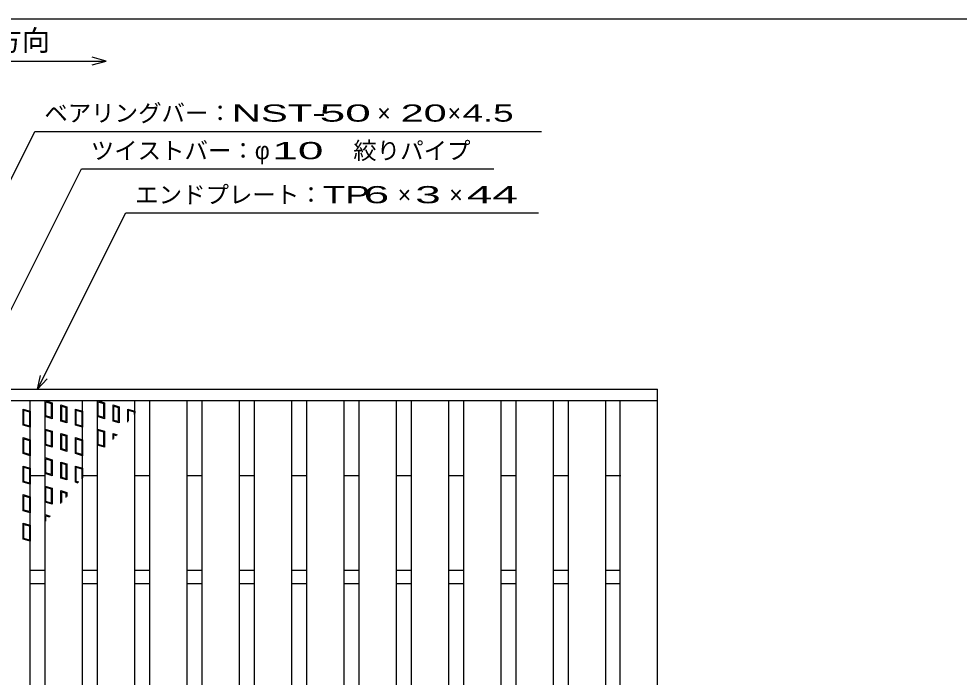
# Model space of a CAD drawing. Units: millimetres, scale not verified. Extents: x -910 to 866, y -641 to 527.
# Drawn here: x -554 to -53, y 176 to 527 of the extents above; entities that cross this region are included whole.
import ezdxf
from ezdxf.enums import TextEntityAlignment as Align

# ---------------------------------------------------------------- set-up
doc = ezdxf.new("R2010")
doc.units = ezdxf.units.MM
doc.header["$LTSCALE"] = 5
for name, color, linetype, lineweight in [('0_2', 150, 'Continuous', 25), ('16', 3, 'Continuous', 25), ('17', 3, 'Continuous', 25), ('22', 4, 'Continuous', 25)]:
    doc.layers.add(name, color=color, linetype=linetype, lineweight=lineweight)
doc.styles.add('ベクトル', font='')
doc.styles.get('ベクトル').set_extended_font_data('ベクトル')

msp = doc.modelspace()

# ---------------------------------------------------------------- linework, layer by layer
at = {"layer": '0_2'}
msp.add_line((-864.5, 526.75), (865.5, 526.75), dxfattribs=at)
at = {"layer": '16'}
for p, q in [((-707.5, 329.25), (-213.5, 329.25)), ((-213.5, 323.25), (-213.5, 329.25)), ((-707.5, 323.25), (-213.5, 323.25)), ((-568, 323.25), (-548, 323.25)), ((-548, -164.75), (-548, 323.25)), ((-540.1, -164.75), (-540.1, 323.25)), ((-540.1, 323.25), (-520.1, 323.25)), ((-520.1, -164.75), (-520.1, 323.25)), ((-512.2, -164.75), (-512.2, 323.25)), ((-512.2, 323.25), (-492.2, 323.25)), ((-492.2, -164.75), (-492.2, 323.25)), ((-484.3, -164.75), (-484.3, 323.25)), ((-484.3, 323.25), (-464.3, 323.25)), ((-464.3, -164.75), (-464.3, 323.25)), ((-456.4, -164.75), (-456.4, 323.25)), ((-456.4, 323.25), (-436.4, 323.25)), ((-436.4, -164.75), (-436.4, 323.25)), ((-428.5, -164.75), (-428.5, 323.25)), ((-428.5, 323.25), (-408.5, 323.25)), ((-408.5, -164.75), (-408.5, 323.25)), ((-400.6, -164.75), (-400.6, 323.25)), ((-400.6, 323.25), (-380.6, 323.25)), ((-380.6, -164.75), (-380.6, 323.25)), ((-372.7, -164.75), (-372.7, 323.25)), ((-372.7, 323.25), (-352.7, 323.25)), ((-352.7, -164.75), (-352.7, 323.25)), ((-344.8, -164.75), (-344.8, 323.25)), ((-344.8, 323.25), (-324.8, 323.25)), ((-324.8, -164.75), (-324.8, 323.25)), ((-316.9, -164.75), (-316.9, 323.25)), ((-316.9, 323.25), (-296.9, 323.25)), ((-296.9, -164.75), (-296.9, 323.25)), ((-289, -164.75), (-289, 323.25)), ((-289, 323.25), (-269, 323.25)), ((-269, -164.75), (-269, 323.25)), ((-261.1, -164.75), (-261.1, 323.25)), ((-261.1, 323.25), (-241.1, 323.25)), ((-241.1, -164.75), (-241.1, 323.25)), ((-233.5, -164.75), (-233.5, 323.25)), ((-233.5, 323.25), (-213.5, 323.25)), ((-213.5, -164.75), (-213.5, 323.25)), ((-548, 283.25), (-540.1, 283.25)), ((-520.1, 283.25), (-512.2, 283.25)), ((-492.2, 283.25), (-484.3, 283.25)), ((-464.3, 283.25), (-456.4, 283.25)), ((-436.4, 283.25), (-428.5, 283.25)), ((-408.5, 283.25), (-400.6, 283.25)), ((-380.6, 283.25), (-372.7, 283.25)), ((-352.7, 283.25), (-344.8, 283.25)), ((-324.8, 283.25), (-316.9, 283.25)), ((-296.9, 283.25), (-289, 283.25)), ((-269, 283.25), (-261.1, 283.25)), ((-241.1, 283.25), (-233.2, 283.25)), ((-548, 232.75), (-540.1, 232.75)), ((-520.1, 232.75), (-512.2, 232.75)), ((-492.2, 232.75), (-484.3, 232.75)), ((-464.3, 232.75), (-456.4, 232.75)), ((-436.4, 232.75), (-428.5, 232.75)), ((-408.5, 232.75), (-400.6, 232.75)), ((-380.6, 232.75), (-372.7, 232.75)), ((-352.7, 232.75), (-344.8, 232.75)), ((-324.8, 232.75), (-316.9, 232.75)), ((-296.9, 232.75), (-289, 232.75)), ((-269, 232.75), (-261.1, 232.75)), ((-241.1, 232.75), (-233.5, 232.75)), ((-548, 225.75), (-540.1, 225.75)), ((-520.1, 225.75), (-512.2, 225.75)), ((-492.2, 225.75), (-484.3, 225.75)), ((-464.3, 225.75), (-456.4, 225.75)), ((-436.4, 225.75), (-428.5, 225.75)), ((-408.5, 225.75), (-400.6, 225.75)), ((-380.6, 225.75), (-372.7, 225.75)), ((-352.7, 225.75), (-344.8, 225.75)), ((-324.8, 225.75), (-316.9, 225.75)), ((-296.9, 225.75), (-289, 225.75)), ((-269, 225.75), (-261.1, 225.75)), ((-241.1, 225.75), (-233.5, 225.75))]:
    msp.add_line(p, q, dxfattribs=at)
at = {"layer": '17'}
for p, q in [((-540.1, 323.25), (-536.3, 322.11)), ((-540.1, 314.7), (-540.1, 323.25)), ((-539.625, 322.612), (-536.775, 321.757)), ((-539.625, 315.053), (-539.625, 322.612)), ((-536.775, 321.757), (-536.775, 314.198)), ((-536.3, 322.11), (-536.3, 313.56)), ((-531.715, 320.885), (-528.485, 319.916)), ((-531.715, 312.335), (-531.715, 320.885)), ((-512.2, 323.25), (-508.4, 322.11)), ((-512.2, 314.7), (-512.2, 323.25)), ((-511.725, 322.612), (-508.875, 321.757)), ((-511.725, 315.053), (-511.725, 322.612)), ((-508.875, 321.757), (-508.875, 314.198)), ((-508.4, 322.11), (-508.4, 313.56)), ((-503.815, 320.885), (-500.585, 319.916)), ((-503.815, 312.335), (-503.815, 320.885)), ((-551.8, 318.69), (-548, 317.55)), ((-551.8, 310.14), (-551.8, 318.69)), ((-551.325, 318.052), (-548.475, 317.197)), ((-551.325, 310.493), (-551.325, 318.052)), ((-548.475, 317.197), (-548.475, 309.638)), ((-548, 317.55), (-548, 309)), ((-531.24, 320.246), (-528.96, 319.562)), ((-531.24, 312.688), (-531.24, 320.246)), ((-528.96, 319.562), (-528.96, 312.004)), ((-528.485, 319.916), (-528.485, 311.366)), ((-523.9, 318.69), (-520.1, 317.55)), ((-523.9, 310.14), (-523.9, 318.69)), ((-523.425, 318.052), (-520.575, 317.197)), ((-523.425, 310.493), (-523.425, 318.052)), ((-520.575, 317.197), (-520.575, 309.638)), ((-520.1, 317.55), (-520.1, 309)), ((-503.34, 320.246), (-501.06, 319.562)), ((-503.34, 312.688), (-503.34, 320.246)), ((-501.06, 319.562), (-501.06, 312.004)), ((-500.585, 319.916), (-500.585, 311.366)), ((-496, 318.69), (-492.2, 317.55)), ((-496, 311.811), (-496, 318.69)), ((-495.525, 318.052), (-492.675, 317.197)), ((-495.525, 312.392), (-495.525, 318.052)), ((-492.675, 317.197), (-492.675, 315.875)), ((-492.2, 317.55), (-492.2, 316.455)), ((-536.3, 313.56), (-540.1, 314.7)), ((-536.775, 314.198), (-539.625, 315.053)), ((-528.485, 311.366), (-531.715, 312.335)), ((-528.96, 312.004), (-531.24, 312.688)), ((-508.4, 313.56), (-512.2, 314.7)), ((-508.875, 314.198), (-511.725, 315.053)), ((-500.585, 311.366), (-503.815, 312.335)), ((-501.06, 312.004), (-503.34, 312.688)), ((-548, 309), (-551.8, 310.14)), ((-548.475, 309.638), (-551.325, 310.493)), ((-540.1, 308.05), (-536.3, 306.91)), ((-540.1, 299.5), (-540.1, 308.05)), ((-539.625, 307.412), (-536.775, 306.557)), ((-539.625, 299.853), (-539.625, 307.412)), ((-536.775, 306.557), (-536.775, 298.998)), ((-536.3, 306.91), (-536.3, 298.36)), ((-520.1, 309), (-523.9, 310.14)), ((-520.575, 309.638), (-523.425, 310.493)), ((-512.2, 308.05), (-508.4, 306.91)), ((-512.2, 299.5), (-512.2, 308.05)), ((-511.725, 307.412), (-508.875, 306.557)), ((-511.725, 299.853), (-511.725, 307.412)), ((-508.875, 306.557), (-508.875, 298.998)), ((-508.4, 306.91), (-508.4, 298.36)), ((-551.8, 303.49), (-548, 302.35)), ((-551.8, 294.94), (-551.8, 303.49)), ((-551.325, 302.852), (-548.475, 301.997)), ((-551.325, 295.293), (-551.325, 302.852)), ((-548.475, 301.997), (-548.475, 294.438)), ((-548, 302.35), (-548, 293.8)), ((-531.715, 305.685), (-528.485, 304.716)), ((-531.715, 297.135), (-531.715, 305.685)), ((-531.24, 305.046), (-528.96, 304.362)), ((-531.24, 297.488), (-531.24, 305.046)), ((-528.96, 304.362), (-528.96, 296.804)), ((-528.485, 304.716), (-528.485, 296.166)), ((-523.9, 303.49), (-520.1, 302.35)), ((-523.9, 294.94), (-523.9, 303.49)), ((-523.425, 302.852), (-520.575, 301.997)), ((-523.425, 295.293), (-523.425, 302.852)), ((-520.575, 301.997), (-520.575, 294.438)), ((-520.1, 302.35), (-520.1, 293.8)), ((-503.815, 305.685), (-501.642, 305.033)), ((-503.815, 302.463), (-503.815, 305.685)), ((-503.34, 305.046), (-501.976, 304.637)), ((-503.34, 303.024), (-503.34, 305.046)), ((-536.3, 298.36), (-540.1, 299.5)), ((-536.775, 298.998), (-539.625, 299.853)), ((-528.485, 296.166), (-531.715, 297.135)), ((-528.96, 296.804), (-531.24, 297.488)), ((-508.4, 298.36), (-512.2, 299.5)), ((-508.875, 298.998), (-511.725, 299.853)), ((-548, 293.8), (-551.8, 294.94)), ((-548.475, 294.438), (-551.325, 295.293)), ((-540.1, 292.85), (-536.3, 291.71)), ((-540.1, 284.3), (-540.1, 292.85)), ((-539.625, 292.212), (-536.775, 291.357)), ((-539.625, 284.653), (-539.625, 292.212)), ((-536.775, 291.357), (-536.775, 283.798)), ((-536.3, 291.71), (-536.3, 283.16)), ((-520.1, 293.8), (-523.9, 294.94)), ((-520.575, 294.438), (-523.425, 295.293)), ((-551.8, 288.29), (-548, 287.15)), ((-551.8, 279.74), (-551.8, 288.29)), ((-551.325, 287.652), (-548.475, 286.797)), ((-551.325, 280.093), (-551.325, 287.652)), ((-548.475, 286.797), (-548.475, 279.238)), ((-548, 287.15), (-548, 278.6)), ((-531.715, 290.485), (-528.485, 289.516)), ((-531.715, 281.935), (-531.715, 290.485)), ((-531.24, 289.846), (-528.96, 289.162)), ((-531.24, 282.288), (-531.24, 289.846)), ((-528.96, 289.162), (-528.96, 281.604)), ((-528.485, 289.516), (-528.485, 280.966)), ((-523.9, 288.29), (-520.1, 287.15)), ((-523.9, 279.74), (-523.9, 288.29)), ((-523.425, 287.652), (-520.575, 286.797)), ((-523.425, 280.093), (-523.425, 287.652)), ((-520.575, 286.797), (-520.575, 281.463)), ((-520.1, 287.15), (-520.1, 282.024)), ((-536.3, 283.16), (-540.1, 284.3)), ((-536.775, 283.798), (-539.625, 284.653)), ((-528.485, 280.966), (-531.715, 281.935)), ((-528.96, 281.604), (-531.24, 282.288)), ((-548, 278.6), (-551.8, 279.74)), ((-548.475, 279.238), (-551.325, 280.093)), ((-540.1, 277.65), (-536.3, 276.51)), ((-540.1, 269.1), (-540.1, 277.65)), ((-539.625, 277.012), (-536.775, 276.157)), ((-539.625, 269.453), (-539.625, 277.012)), ((-536.775, 276.157), (-536.775, 268.598)), ((-536.3, 276.51), (-536.3, 267.96)), ((-522.41, 279.293), (-523.9, 279.74)), ((-522.075, 279.689), (-523.425, 280.093)), ((-551.8, 273.09), (-548, 271.95)), ((-551.8, 264.54), (-551.8, 273.09)), ((-551.325, 272.452), (-548.475, 271.597)), ((-551.325, 264.893), (-551.325, 272.452)), ((-548.475, 271.597), (-548.475, 264.038)), ((-548, 271.95), (-548, 263.4)), ((-531.715, 268.29), (-531.715, 275.285)), ((-531.715, 275.285), (-528.485, 274.316)), ((-531.24, 268.852), (-531.24, 274.646)), ((-531.24, 274.646), (-528.96, 273.962)), ((-528.96, 273.962), (-528.96, 271.548)), ((-528.485, 274.316), (-528.485, 272.11)), ((-536.3, 267.96), (-540.1, 269.1)), ((-536.775, 268.598), (-539.625, 269.453)), ((-548, 263.4), (-551.8, 264.54)), ((-548.475, 264.038), (-551.325, 264.893)), ((-540.1, 262.45), (-537.352, 261.625)), ((-540.1, 258.376), (-540.1, 262.45)), ((-539.625, 261.812), (-537.686, 261.23)), ((-539.625, 258.937), (-539.625, 261.812)), ((-551.8, 257.89), (-548, 256.75)), ((-551.8, 249.34), (-551.8, 257.89)), ((-551.325, 257.252), (-548.475, 256.397)), ((-551.325, 249.693), (-551.325, 257.252)), ((-548.475, 256.397), (-548.475, 248.838)), ((-548, 256.75), (-548, 248.2)), ((-548, 248.2), (-551.8, 249.34)), ((-548.475, 248.838), (-551.325, 249.693))]:
    msp.add_line(p, q, dxfattribs=at)
at = {"layer": '22'}
for p, q in [((-657.5, 504.25), (-507.5, 504.25)), ((-507.5, 504.25), (-515, 506.25)), ((-515, 502.25), (-507.5, 504.25)), ((-687.5, 182.75), (-545.5, 466.75)), ((-545.5, 466.75), (-275.5, 466.75)), ((-627.75, 232.75), (-520.75, 446.75)), ((-520.75, 446.75), (-300.75, 446.75)), ((-544.05, 329.25), (-497.05, 423.25)), ((-497.05, 423.25), (-277.05, 423.25)), ((-544.05, 329.25), (-542.55, 336.55)), ((-544.05, 329.25), (-539.05, 334.75))]:
    msp.add_line(p, q, dxfattribs=at)

# ---------------------------------------------------------------- texts
at = {"layer": '22', "color": 2, "style": 'ベクトル'}
for s, height, p in [('車両進行方向', 11, (-627.5, 515.25)), ('ベアリングバー：', 9.164, (-540.5, 476.5)), ('×', 9.164, (-363, 476.5)), ('×', 9.164, (-325.5, 476.5)), ('ツイストバー：', 9.164, (-515.75, 456.5)), ('絞りパイプ', 9.164, (-375.75, 456.5)), ('φ', 9.164, (-428.25, 456.5)), ('エンドプレート：', 9.164, (-492.05, 433)), ('×', 9.164, (-352.05, 433)), ('×', 9.164, (-324.55, 433))]:
    msp.add_text(s, height=height, dxfattribs=at).set_placement(p, align=Align.MIDDLE_LEFT)
for s, width, p in [('NST-', 1.75, (-440.5, 476.5)), (' 50 ', 2, (-400.5, 476.5)), ('20', 1.8, (-350.5, 476.5)), (' 4.5 ', 1.6, (-323, 476.5)), (' 10 ', 2, (-425.75, 456.5)), ('TP', 1.6, (-392.05, 433)), (' 6 ', 2, (-377.05, 433)), (' 3 ', 2, (-349.55, 433)), (' 44 ', 2, (-322.05, 433))]:
    msp.add_text(s, height=9.164, dxfattribs=dict(at, width=width)).set_placement(p, align=Align.MIDDLE_LEFT)

doc.saveas('drawing.dxf')
